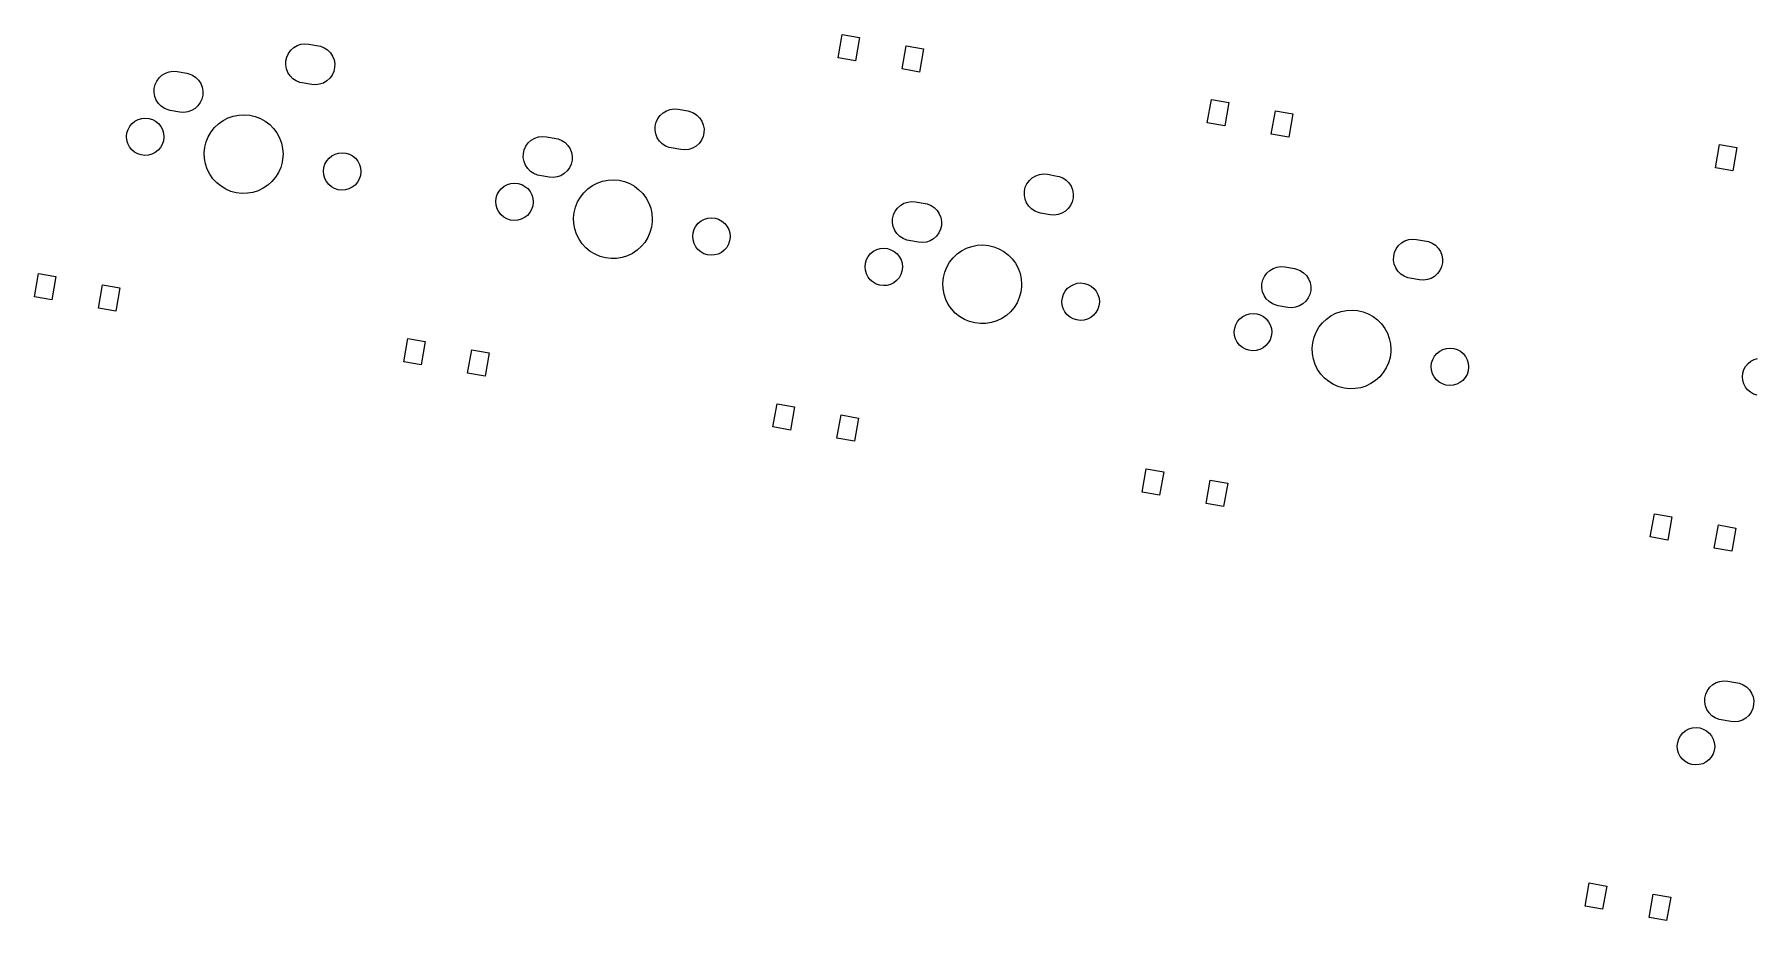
# Model space of a CAD drawing. Extents: x -73 to 324, y -180 to -25.
# Drawn here: x -73.1 to 14.3, y -145.1 to -100 of the extents above; entities that cross this region are included whole.
import ezdxf

# ---------------------------------------------------------------- set-up
doc = ezdxf.new("R2010")
doc.units = 0
doc.layers.add('BLACK', color=7, linetype='CONTINUOUS')

msp = doc.modelspace()

# ---------------------------------------------------------------- linework, layer by layer
at = {"layer": 'BLACK', "linetype": 'CONTINUOUS'}
for p, q in [((-32.2331, -101.224), (-32.0247, -100.042)), ((-32.0247, -100.042), (-31.1384, -100.198)), ((-31.1384, -100.198), (-31.3468, -101.38)), ((-60.2853, -101.392), (-60.2398, -101.195)), ((-60.2398, -101.195), (-60.1557, -101.011)), ((-60.1557, -101.011), (-60.0363, -100.848)), ((-60.0363, -100.848), (-59.8866, -100.713)), ((-59.8866, -100.713), (-59.7126, -100.61)), ((-59.7126, -100.61), (-59.5215, -100.544)), ((-59.5215, -100.544), (-59.3211, -100.518)), ((-59.3211, -100.518), (-59.1195, -100.533)), ((-59.1195, -100.533), (-58.6271, -100.62)), ((-58.6271, -100.62), (-58.5251, -100.643)), ((-58.5251, -100.643), (-58.3375, -100.718)), ((-58.3375, -100.718), (-58.1687, -100.829)), ((-58.1687, -100.829), (-58.0258, -100.972)), ((-58.0258, -100.972), (-57.9146, -101.141)), ((-57.9146, -101.141), (-57.8395, -101.329)), ((-57.8395, -101.329), (-57.8037, -101.528)), ((-31.3468, -101.38), (-32.2331, -101.224)), ((-28.9832, -101.797), (-28.7749, -100.615)), ((-28.7749, -100.615), (-27.8885, -100.772)), ((-27.8885, -100.772), (-28.0969, -101.953)), ((-66.8503, -102.41), (-66.7309, -102.247)), ((-66.7309, -102.247), (-66.5812, -102.111)), ((-66.5812, -102.111), (-66.4072, -102.008)), ((-66.4072, -102.008), (-66.2161, -101.943)), ((-66.2161, -101.943), (-66.0157, -101.917)), ((-66.0157, -101.917), (-65.8141, -101.931)), ((-65.8141, -101.931), (-65.3217, -102.018)), ((-65.3217, -102.018), (-65.2197, -102.042)), ((-65.2197, -102.042), (-65.0321, -102.117)), ((-65.0321, -102.117), (-64.8633, -102.228)), ((-64.8633, -102.228), (-64.7204, -102.371)), ((-60.2902, -101.594), (-60.2853, -101.392)), ((-60.2544, -101.793), (-60.2902, -101.594)), ((-60.1794, -101.981), (-60.2544, -101.793)), ((-60.0681, -102.15), (-60.1794, -101.981)), ((-59.9252, -102.292), (-60.0681, -102.15)), ((-57.9383, -102.11), (-58.0576, -102.273)), ((-57.8541, -101.927), (-57.9383, -102.11)), ((-57.8087, -101.73), (-57.8541, -101.927)), ((-57.8037, -101.528), (-57.8087, -101.73)), ((-28.0969, -101.953), (-28.9832, -101.797)), ((-66.9848, -102.993), (-66.9799, -102.791)), ((-66.949, -103.192), (-66.9848, -102.993)), ((-66.9799, -102.791), (-66.9344, -102.594)), ((-66.9344, -102.594), (-66.8503, -102.41)), ((-64.7204, -102.371), (-64.6092, -102.54)), ((-64.6092, -102.54), (-64.5341, -102.727)), ((-64.5341, -102.727), (-64.4983, -102.926)), ((-64.4983, -102.926), (-64.5033, -103.128)), ((-59.7565, -102.404), (-59.9252, -102.292)), ((-59.5688, -102.479), (-59.7565, -102.404)), ((-59.4668, -102.502), (-59.5688, -102.479)), ((-58.9744, -102.589), (-59.4668, -102.502)), ((-58.7729, -102.604), (-58.9744, -102.589)), ((-58.5724, -102.578), (-58.7729, -102.604)), ((-58.3813, -102.512), (-58.5724, -102.578)), ((-58.2074, -102.409), (-58.3813, -102.512)), ((-58.0576, -102.273), (-58.2074, -102.409)), ((-66.874, -103.38), (-66.949, -103.192)), ((-66.7627, -103.548), (-66.874, -103.38)), ((-66.6198, -103.691), (-66.7627, -103.548)), ((-66.4511, -103.802), (-66.6198, -103.691)), ((-66.2634, -103.878), (-66.4511, -103.802)), ((-66.1614, -103.901), (-66.2634, -103.878)), ((-65.669, -103.988), (-66.1614, -103.901)), ((-65.4674, -104.003), (-65.669, -103.988)), ((-65.267, -103.977), (-65.4674, -104.003)), ((-65.0759, -103.911), (-65.267, -103.977)), ((-64.9019, -103.808), (-65.0759, -103.911)), ((-64.7522, -103.672), (-64.9019, -103.808)), ((-64.6329, -103.509), (-64.7522, -103.672)), ((-64.5487, -103.325), (-64.6329, -103.509)), ((-64.5033, -103.128), (-64.5487, -103.325)), ((-41.126, -104.021), (-40.952, -103.918)), ((-40.952, -103.918), (-40.7609, -103.852)), ((-40.7609, -103.852), (-40.5605, -103.826)), ((-40.5605, -103.826), (-40.3589, -103.841)), ((-40.3589, -103.841), (-39.8665, -103.928)), ((-39.8665, -103.928), (-39.7645, -103.951)), ((-39.7645, -103.951), (-39.5769, -104.026)), ((-13.4725, -104.532), (-13.2641, -103.35)), ((-13.2641, -103.35), (-12.3778, -103.506)), ((-12.3778, -103.506), (-12.5862, -104.688)), ((-10.2226, -105.105), (-10.0143, -103.923)), ((-10.0143, -103.923), (-9.12795, -104.08)), ((-68.3626, -105.043), (-68.3065, -104.866)), ((-68.3065, -104.866), (-68.2172, -104.704)), ((-68.2172, -104.704), (-68.098, -104.562)), ((-68.098, -104.562), (-67.9535, -104.446)), ((-67.9535, -104.446), (-67.7892, -104.36)), ((-67.7892, -104.36), (-67.6114, -104.307)), ((-67.6114, -104.307), (-67.4267, -104.291)), ((-67.4267, -104.291), (-67.2423, -104.31)), ((-67.2423, -104.31), (-67.0652, -104.365)), ((-67.0652, -104.365), (-66.9021, -104.453)), ((-66.9021, -104.453), (-66.7592, -104.571)), ((-66.7592, -104.571), (-66.6421, -104.715)), ((-66.6421, -104.715), (-66.555, -104.879)), ((-64.0847, -104.999), (-63.9098, -104.777)), ((-63.9098, -104.777), (-63.7054, -104.582)), ((-63.7054, -104.582), (-63.4755, -104.417)), ((-63.4755, -104.417), (-63.2248, -104.287)), ((-63.2248, -104.287), (-62.9583, -104.194)), ((-62.9583, -104.194), (-62.6812, -104.138)), ((-62.6812, -104.138), (-62.3991, -104.123)), ((-62.3991, -104.123), (-62.1176, -104.147)), ((-62.1176, -104.147), (-61.8424, -104.211)), ((-61.8424, -104.211), (-61.579, -104.313)), ((-61.579, -104.313), (-61.3325, -104.451)), ((-61.3325, -104.451), (-61.1079, -104.622)), ((-61.1079, -104.622), (-60.9097, -104.824)), ((-60.9097, -104.824), (-60.7419, -105.051)), ((-41.5296, -104.902), (-41.5247, -104.7)), ((-41.5247, -104.7), (-41.4792, -104.503)), ((-41.4792, -104.503), (-41.3951, -104.319)), ((-41.3951, -104.319), (-41.2757, -104.156)), ((-41.2757, -104.156), (-41.126, -104.021)), ((-39.5769, -104.026), (-39.4082, -104.137)), ((-39.4082, -104.137), (-39.2652, -104.28)), ((-39.2652, -104.28), (-39.154, -104.449)), ((-39.154, -104.449), (-39.0789, -104.637)), ((-39.0789, -104.637), (-39.0431, -104.836)), ((-39.0431, -104.836), (-39.0481, -105.038)), ((-12.5862, -104.688), (-13.4725, -104.532)), ((-9.12795, -104.08), (-9.33632, -105.261)), ((-68.3832, -105.227), (-68.3626, -105.043)), ((-68.3677, -105.412), (-68.3832, -105.227)), ((-68.3166, -105.59), (-68.3677, -105.412)), ((-68.2319, -105.755), (-68.3166, -105.59)), ((-66.5655, -105.627), (-66.6571, -105.788)), ((-66.507, -105.451), (-66.5655, -105.627)), ((-66.555, -104.879), (-66.5014, -105.056)), ((-66.4837, -105.267), (-66.507, -105.451)), ((-66.5014, -105.056), (-66.4833, -105.241)), ((-66.4833, -105.241), (-66.4837, -105.267)), ((-64.4007, -105.779), (-64.3326, -105.505)), ((-64.3326, -105.505), (-64.2266, -105.243)), ((-64.2266, -105.243), (-64.0847, -104.999)), ((-60.7419, -105.051), (-60.6077, -105.3)), ((-60.6077, -105.3), (-60.5099, -105.565)), ((-60.5099, -105.565), (-60.4505, -105.841)), ((-48.1738, -105.902), (-48.0897, -105.718)), ((-48.0897, -105.718), (-47.9703, -105.555)), ((-47.9703, -105.555), (-47.8206, -105.419)), ((-47.8206, -105.419), (-47.6466, -105.316)), ((-47.6466, -105.316), (-47.4555, -105.251)), ((-47.4555, -105.251), (-47.2551, -105.225)), ((-47.2551, -105.225), (-47.0535, -105.239)), ((-47.0535, -105.239), (-46.5611, -105.326)), ((-46.5611, -105.326), (-46.4591, -105.35)), ((-46.4591, -105.35), (-46.2715, -105.425)), ((-46.2715, -105.425), (-46.1028, -105.536)), ((-46.1028, -105.536), (-45.9598, -105.679)), ((-45.9598, -105.679), (-45.8486, -105.848)), ((-41.4939, -105.101), (-41.5296, -104.902)), ((-41.4188, -105.289), (-41.4939, -105.101)), ((-41.3075, -105.458), (-41.4188, -105.289)), ((-41.1646, -105.6), (-41.3075, -105.458)), ((-40.9959, -105.712), (-41.1646, -105.6)), ((-40.8082, -105.787), (-40.9959, -105.712)), ((-39.4468, -105.717), (-39.6207, -105.82)), ((-39.297, -105.581), (-39.4468, -105.717)), ((-39.1777, -105.418), (-39.297, -105.581)), ((-39.0935, -105.235), (-39.1777, -105.418)), ((-39.0481, -105.038), (-39.0935, -105.235)), ((-9.33632, -105.261), (-10.2226, -105.105)), ((12.3405, -106.813), (12.5489, -105.632)), ((12.5489, -105.632), (13.4352, -105.788)), ((-68.1167, -105.9), (-68.2319, -105.755)), ((-67.9755, -106.021), (-68.1167, -105.9)), ((-67.8137, -106.111), (-67.9755, -106.021)), ((-67.6373, -106.168), (-67.8137, -106.111)), ((-67.4532, -106.19), (-67.6373, -106.168)), ((-67.2684, -106.176), (-67.4532, -106.19)), ((-67.0898, -106.126), (-67.2684, -106.176)), ((-66.9243, -106.043), (-67.0898, -106.126)), ((-66.7782, -105.929), (-66.9243, -106.043)), ((-66.6571, -105.788), (-66.7782, -105.929)), ((-64.4295, -106.06), (-64.4007, -105.779)), ((-64.4184, -106.342), (-64.4295, -106.06)), ((-64.3677, -106.62), (-64.4184, -106.342)), ((-64.2783, -106.888), (-64.3677, -106.62)), ((-60.4721, -106.528), (-60.5488, -106.8)), ((-60.4345, -106.248), (-60.4721, -106.528)), ((-60.4505, -105.841), (-60.4305, -106.123)), ((-60.4305, -106.123), (-60.4345, -106.248)), ((-58.3009, -106.631), (-58.2116, -106.468)), ((-58.2116, -106.468), (-58.0924, -106.326)), ((-58.0924, -106.326), (-57.9479, -106.21)), ((-57.9479, -106.21), (-57.7836, -106.124)), ((-57.7836, -106.124), (-57.6057, -106.072)), ((-57.6057, -106.072), (-57.4211, -106.055)), ((-57.4211, -106.055), (-57.2367, -106.074)), ((-57.2367, -106.074), (-57.0596, -106.129)), ((-57.0596, -106.129), (-56.8965, -106.217)), ((-56.8965, -106.217), (-56.7536, -106.335)), ((-56.7536, -106.335), (-56.6364, -106.479)), ((-56.6364, -106.479), (-56.5494, -106.643)), ((-48.2242, -106.301), (-48.2193, -106.099)), ((-48.1884, -106.5), (-48.2242, -106.301)), ((-48.2193, -106.099), (-48.1738, -105.902)), ((-48.1134, -106.688), (-48.1884, -106.5)), ((-45.8486, -105.848), (-45.7735, -106.035)), ((-45.7427, -106.436), (-45.7881, -106.633)), ((-45.7735, -106.035), (-45.7377, -106.234)), ((-45.7377, -106.234), (-45.7427, -106.436)), ((-40.7062, -105.81), (-40.8082, -105.787)), ((-40.2138, -105.897), (-40.7062, -105.81)), ((-40.0123, -105.912), (-40.2138, -105.897)), ((-39.8118, -105.886), (-40.0123, -105.912)), ((-39.6207, -105.82), (-39.8118, -105.886)), ((13.4352, -105.788), (13.2268, -106.97)), ((-64.152, -107.141), (-64.2783, -106.888)), ((-63.9914, -107.373), (-64.152, -107.141)), ((-63.7996, -107.581), (-63.9914, -107.373)), ((-60.8125, -107.298), (-60.9943, -107.515)), ((-60.663, -107.059), (-60.8125, -107.298)), ((-60.5488, -106.8), (-60.663, -107.059)), ((-58.3776, -106.992), (-58.3569, -106.807)), ((-58.3621, -107.176), (-58.3776, -106.992)), ((-58.311, -107.355), (-58.3621, -107.176)), ((-58.3569, -106.807), (-58.3009, -106.631)), ((-58.2262, -107.519), (-58.311, -107.355)), ((-56.5598, -107.391), (-56.6514, -107.552)), ((-56.5013, -107.215), (-56.5598, -107.391)), ((-56.5494, -106.643), (-56.4958, -106.82)), ((-56.4781, -107.031), (-56.5013, -107.215)), ((-56.4958, -106.82), (-56.4777, -107.005)), ((-56.4777, -107.005), (-56.4781, -107.031)), ((-48.0021, -106.856), (-48.1134, -106.688)), ((-47.8592, -106.999), (-48.0021, -106.856)), ((-47.6905, -107.11), (-47.8592, -106.999)), ((-47.5028, -107.186), (-47.6905, -107.11)), ((-47.4008, -107.209), (-47.5028, -107.186)), ((-46.9084, -107.296), (-47.4008, -107.209)), ((-46.7069, -107.311), (-46.9084, -107.296)), ((-46.5064, -107.285), (-46.7069, -107.311)), ((-46.3153, -107.219), (-46.5064, -107.285)), ((-46.1414, -107.116), (-46.3153, -107.219)), ((-45.9916, -106.98), (-46.1414, -107.116)), ((-45.8723, -106.817), (-45.9916, -106.98)), ((-45.7881, -106.633), (-45.8723, -106.817)), ((-44.1977, -107.502), (-43.9206, -107.446)), ((-43.9206, -107.446), (-43.6385, -107.431)), ((-43.6385, -107.431), (-43.3571, -107.455)), ((-43.3571, -107.455), (-43.0818, -107.519)), ((-22.6345, -107.627), (-22.5151, -107.464)), ((-22.5151, -107.464), (-22.3654, -107.329)), ((-22.3654, -107.329), (-22.1915, -107.226)), ((-22.1915, -107.226), (-22.0004, -107.16)), ((-22.0004, -107.16), (-21.7999, -107.134)), ((-21.7999, -107.134), (-21.5984, -107.149)), ((-21.5984, -107.149), (-21.1059, -107.236)), ((-21.1059, -107.236), (-21.004, -107.259)), ((-21.004, -107.259), (-20.8163, -107.334)), ((-20.8163, -107.334), (-20.6476, -107.445)), ((-20.6476, -107.445), (-20.5047, -107.588)), ((13.2268, -106.97), (12.3405, -106.813)), ((-63.5805, -107.759), (-63.7996, -107.581)), ((-63.3385, -107.905), (-63.5805, -107.759)), ((-63.0784, -108.015), (-63.3385, -107.905)), ((-62.8053, -108.087), (-63.0784, -108.015)), ((-62.5247, -108.12), (-62.8053, -108.087)), ((-62.2423, -108.114), (-62.5247, -108.12)), ((-61.9636, -108.067), (-62.2423, -108.114)), ((-61.6943, -107.982), (-61.9636, -108.067)), ((-61.4396, -107.86), (-61.6943, -107.982)), ((-61.2047, -107.703), (-61.4396, -107.86)), ((-60.9943, -107.515), (-61.2047, -107.703)), ((-58.1111, -107.665), (-58.2262, -107.519)), ((-57.9699, -107.785), (-58.1111, -107.665)), ((-57.808, -107.875), (-57.9699, -107.785)), ((-57.6317, -107.933), (-57.808, -107.875)), ((-57.4476, -107.955), (-57.6317, -107.933)), ((-57.2627, -107.94), (-57.4476, -107.955)), ((-57.0842, -107.891), (-57.2627, -107.94)), ((-56.9187, -107.807), (-57.0842, -107.891)), ((-56.7726, -107.693), (-56.9187, -107.807)), ((-56.6514, -107.552), (-56.7726, -107.693)), ((-49.6227, -108.535), (-49.602, -108.351)), ((-49.602, -108.351), (-49.5459, -108.174)), ((-49.5459, -108.174), (-49.4566, -108.012)), ((-49.4566, -108.012), (-49.3374, -107.87)), ((-49.3374, -107.87), (-49.1929, -107.754)), ((-49.1929, -107.754), (-49.0286, -107.668)), ((-49.0286, -107.668), (-48.8508, -107.615)), ((-48.8508, -107.615), (-48.6661, -107.599)), ((-48.6661, -107.599), (-48.4817, -107.618)), ((-48.4817, -107.618), (-48.3046, -107.673)), ((-48.3046, -107.673), (-48.1415, -107.761)), ((-48.1415, -107.761), (-47.9987, -107.879)), ((-47.9987, -107.879), (-47.8815, -108.023)), ((-47.8815, -108.023), (-47.7944, -108.187)), ((-47.7944, -108.187), (-47.7408, -108.364)), ((-47.7408, -108.364), (-47.7228, -108.549)), ((-45.466, -108.551), (-45.3241, -108.307)), ((-45.3241, -108.307), (-45.1492, -108.085)), ((-45.1492, -108.085), (-44.9448, -107.89)), ((-44.9448, -107.89), (-44.7149, -107.725)), ((-44.7149, -107.725), (-44.4642, -107.595)), ((-44.4642, -107.595), (-44.1977, -107.502)), ((-43.0818, -107.519), (-42.8184, -107.621)), ((-42.8184, -107.621), (-42.5719, -107.759)), ((-42.5719, -107.759), (-42.3473, -107.93)), ((-42.3473, -107.93), (-42.1491, -108.132)), ((-42.1491, -108.132), (-41.9813, -108.359)), ((-41.9813, -108.359), (-41.8471, -108.608)), ((-22.7691, -108.21), (-22.7641, -108.008)), ((-22.7333, -108.409), (-22.7691, -108.21)), ((-22.7641, -108.008), (-22.7187, -107.811)), ((-22.7187, -107.811), (-22.6345, -107.627)), ((-20.5047, -107.588), (-20.3934, -107.757)), ((-20.3934, -107.757), (-20.3183, -107.945)), ((-20.2875, -108.346), (-20.3329, -108.543)), ((-20.3183, -107.945), (-20.2825, -108.144)), ((-20.2825, -108.144), (-20.2875, -108.346)), ((-49.6071, -108.72), (-49.6227, -108.535)), ((-49.556, -108.898), (-49.6071, -108.72)), ((-49.4713, -109.063), (-49.556, -108.898)), ((-49.3561, -109.208), (-49.4713, -109.063)), ((-49.2149, -109.329), (-49.3561, -109.208)), ((-48.0176, -109.237), (-48.1637, -109.351)), ((-47.8965, -109.096), (-48.0176, -109.237)), ((-47.8049, -108.935), (-47.8965, -109.096)), ((-47.7464, -108.759), (-47.8049, -108.935)), ((-47.7231, -108.575), (-47.7464, -108.759)), ((-47.7228, -108.549), (-47.7231, -108.575)), ((-45.6689, -109.368), (-45.6401, -109.087)), ((-45.6401, -109.087), (-45.572, -108.813)), ((-45.572, -108.813), (-45.466, -108.551)), ((-41.8471, -108.608), (-41.7493, -108.873)), ((-41.7493, -108.873), (-41.6899, -109.149)), ((-41.6899, -109.149), (-41.6699, -109.431)), ((-29.4587, -109.407), (-29.4132, -109.21)), ((-29.4132, -109.21), (-29.3291, -109.026)), ((-29.3291, -109.026), (-29.2097, -108.863)), ((-29.2097, -108.863), (-29.06, -108.727)), ((-29.06, -108.727), (-28.886, -108.624)), ((-28.886, -108.624), (-28.6949, -108.559)), ((-28.6949, -108.559), (-28.4945, -108.533)), ((-28.4945, -108.533), (-28.2929, -108.547)), ((-28.2929, -108.547), (-27.8005, -108.634)), ((-27.8005, -108.634), (-27.6986, -108.658)), ((-27.6986, -108.658), (-27.5109, -108.733)), ((-27.5109, -108.733), (-27.3422, -108.844)), ((-27.3422, -108.844), (-27.1992, -108.987)), ((-27.1992, -108.987), (-27.088, -109.156)), ((-27.088, -109.156), (-27.0129, -109.343)), ((-22.6582, -108.597), (-22.7333, -108.409)), ((-22.5469, -108.766), (-22.6582, -108.597)), ((-22.404, -108.908), (-22.5469, -108.766)), ((-22.2353, -109.02), (-22.404, -108.908)), ((-22.0476, -109.095), (-22.2353, -109.02)), ((-21.9457, -109.118), (-22.0476, -109.095)), ((-21.4532, -109.205), (-21.9457, -109.118)), ((-21.2517, -109.22), (-21.4532, -109.205)), ((-21.0512, -109.194), (-21.2517, -109.22)), ((-20.8601, -109.128), (-21.0512, -109.194)), ((-20.6862, -109.025), (-20.8601, -109.128)), ((-20.5365, -108.889), (-20.6862, -109.025)), ((-20.4171, -108.726), (-20.5365, -108.889)), ((-20.3329, -108.543), (-20.4171, -108.726)), ((-49.0531, -109.419), (-49.2149, -109.329)), ((-48.8768, -109.476), (-49.0531, -109.419)), ((-48.6926, -109.498), (-48.8768, -109.476)), ((-48.5078, -109.484), (-48.6926, -109.498)), ((-48.3292, -109.434), (-48.5078, -109.484)), ((-48.1637, -109.351), (-48.3292, -109.434)), ((-45.6579, -109.65), (-45.6689, -109.368)), ((-45.6071, -109.928), (-45.6579, -109.65)), ((-45.5177, -110.196), (-45.6071, -109.928)), ((-41.7882, -110.108), (-41.9024, -110.367)), ((-41.7115, -109.836), (-41.7882, -110.108)), ((-41.6739, -109.556), (-41.7115, -109.836)), ((-41.6699, -109.431), (-41.6739, -109.556)), ((-39.617, -110.3), (-39.5963, -110.115)), ((-39.5963, -110.115), (-39.5403, -109.939)), ((-39.5403, -109.939), (-39.451, -109.776)), ((-39.451, -109.776), (-39.3318, -109.634)), ((-39.3318, -109.634), (-39.1873, -109.518)), ((-39.1873, -109.518), (-39.023, -109.432)), ((-39.023, -109.432), (-38.8451, -109.38)), ((-38.8451, -109.38), (-38.6605, -109.363)), ((-38.6605, -109.363), (-38.4761, -109.382)), ((-38.4761, -109.382), (-38.299, -109.437)), ((-38.299, -109.437), (-38.1359, -109.525)), ((-38.1359, -109.525), (-37.993, -109.643)), ((-37.993, -109.643), (-37.8758, -109.787)), ((-37.8758, -109.787), (-37.7888, -109.951)), ((-37.7888, -109.951), (-37.7352, -110.128)), ((-29.4636, -109.609), (-29.4587, -109.407)), ((-29.4279, -109.808), (-29.4636, -109.609)), ((-29.3528, -109.996), (-29.4279, -109.808)), ((-29.2415, -110.164), (-29.3528, -109.996)), ((-27.0275, -109.941), (-27.1117, -110.125)), ((-26.9821, -109.744), (-27.0275, -109.941)), ((-27.0129, -109.343), (-26.9771, -109.542)), ((-26.9771, -109.542), (-26.9821, -109.744)), ((-45.3914, -110.449), (-45.5177, -110.196)), ((-45.2308, -110.681), (-45.3914, -110.449)), ((-45.039, -110.889), (-45.2308, -110.681)), ((-44.8199, -111.067), (-45.039, -110.889)), ((-42.2337, -110.823), (-42.4441, -111.011)), ((-42.0519, -110.606), (-42.2337, -110.823)), ((-41.9024, -110.367), (-42.0519, -110.606)), ((-39.6015, -110.484), (-39.617, -110.3)), ((-39.5504, -110.663), (-39.6015, -110.484)), ((-39.4656, -110.827), (-39.5504, -110.663)), ((-39.3505, -110.973), (-39.4656, -110.827)), ((-39.2093, -111.093), (-39.3505, -110.973)), ((-37.8908, -110.86), (-38.012, -111.001)), ((-37.7992, -110.699), (-37.8908, -110.86)), ((-37.7407, -110.523), (-37.7992, -110.699)), ((-37.7175, -110.339), (-37.7407, -110.523)), ((-37.7352, -110.128), (-37.7171, -110.313)), ((-37.7171, -110.313), (-37.7175, -110.339)), ((-30.4324, -111.062), (-30.268, -110.976)), ((-30.268, -110.976), (-30.0902, -110.923)), ((-30.0902, -110.923), (-29.9055, -110.907)), ((-29.9055, -110.907), (-29.7211, -110.926)), ((-29.7211, -110.926), (-29.544, -110.981)), ((-29.544, -110.981), (-29.3809, -111.069)), ((-29.0986, -110.307), (-29.2415, -110.164)), ((-28.9299, -110.418), (-29.0986, -110.307)), ((-28.7422, -110.494), (-28.9299, -110.418)), ((-28.6402, -110.517), (-28.7422, -110.494)), ((-28.1478, -110.604), (-28.6402, -110.517)), ((-27.9463, -110.619), (-28.1478, -110.604)), ((-27.7458, -110.593), (-27.9463, -110.619)), ((-27.5547, -110.527), (-27.7458, -110.593)), ((-27.3808, -110.424), (-27.5547, -110.527)), ((-27.231, -110.288), (-27.3808, -110.424)), ((-27.1117, -110.125), (-27.231, -110.288)), ((-25.9543, -111.033), (-25.7036, -110.903)), ((-25.7036, -110.903), (-25.4371, -110.81)), ((-25.4371, -110.81), (-25.16, -110.754)), ((-25.16, -110.754), (-24.8779, -110.739)), ((-24.8779, -110.739), (-24.5965, -110.763)), ((-24.5965, -110.763), (-24.3213, -110.827)), ((-24.3213, -110.827), (-24.0578, -110.929)), ((-24.0578, -110.929), (-23.8113, -111.067)), ((-3.95806, -111.119), (-3.87393, -110.935)), ((-3.87393, -110.935), (-3.75456, -110.772)), ((-3.75456, -110.772), (-3.60483, -110.637)), ((-3.60483, -110.637), (-3.43087, -110.534)), ((-3.43087, -110.534), (-3.23976, -110.468)), ((-3.23976, -110.468), (-3.03934, -110.442)), ((-3.03934, -110.442), (-2.83777, -110.457)), ((-2.83777, -110.457), (-2.34536, -110.544)), ((-2.34536, -110.544), (-2.24337, -110.567)), ((-2.24337, -110.567), (-2.05571, -110.642)), ((-2.05571, -110.642), (-1.88698, -110.753)), ((-1.88698, -110.753), (-1.74406, -110.896)), ((-1.74406, -110.896), (-1.63281, -111.065)), ((-44.5779, -111.213), (-44.8199, -111.067)), ((-44.3178, -111.323), (-44.5779, -111.213)), ((-44.0447, -111.395), (-44.3178, -111.323)), ((-43.7641, -111.428), (-44.0447, -111.395)), ((-43.4817, -111.422), (-43.7641, -111.428)), ((-43.203, -111.375), (-43.4817, -111.422)), ((-42.9337, -111.29), (-43.203, -111.375)), ((-42.679, -111.168), (-42.9337, -111.29)), ((-42.4441, -111.011), (-42.679, -111.168)), ((-39.0474, -111.183), (-39.2093, -111.093)), ((-38.8711, -111.241), (-39.0474, -111.183)), ((-38.687, -111.263), (-38.8711, -111.241)), ((-38.5021, -111.248), (-38.687, -111.263)), ((-38.3236, -111.199), (-38.5021, -111.248)), ((-38.1581, -111.115), (-38.3236, -111.199)), ((-38.012, -111.001), (-38.1581, -111.115)), ((-30.8621, -111.843), (-30.8414, -111.659)), ((-30.8466, -112.028), (-30.8621, -111.843)), ((-30.8414, -111.659), (-30.7853, -111.482)), ((-30.7853, -111.482), (-30.696, -111.32)), ((-30.696, -111.32), (-30.5768, -111.178)), ((-30.5768, -111.178), (-30.4324, -111.062)), ((-29.3809, -111.069), (-29.2381, -111.187)), ((-29.2381, -111.187), (-29.1209, -111.331)), ((-29.1209, -111.331), (-29.0338, -111.495)), ((-29.0338, -111.495), (-28.9803, -111.672)), ((-28.9803, -111.672), (-28.9622, -111.857)), ((-28.9622, -111.857), (-28.9625, -111.883)), ((-26.8115, -112.121), (-26.7054, -111.859)), ((-26.7054, -111.859), (-26.5635, -111.615)), ((-26.5635, -111.615), (-26.3886, -111.393)), ((-26.3886, -111.393), (-26.1842, -111.198)), ((-26.1842, -111.198), (-25.9543, -111.033)), ((-23.8113, -111.067), (-23.5867, -111.238)), ((-23.5867, -111.238), (-23.3885, -111.44)), ((-23.3885, -111.44), (-23.2207, -111.667)), ((-23.2207, -111.667), (-23.0865, -111.916)), ((-9.93436, -111.867), (-9.73393, -111.841)), ((-9.73393, -111.841), (-9.53236, -111.855)), ((-9.53236, -111.855), (-9.03996, -111.942)), ((-4.00847, -111.518), (-4.00353, -111.316)), ((-3.97268, -111.717), (-4.00847, -111.518)), ((-4.00353, -111.316), (-3.95806, -111.119)), ((-3.89762, -111.905), (-3.97268, -111.717)), ((-1.57236, -111.851), (-1.6565, -112.034)), ((-1.63281, -111.065), (-1.55775, -111.253)), ((-1.52689, -111.654), (-1.57236, -111.851)), ((-1.55775, -111.253), (-1.52196, -111.452)), ((-1.52196, -111.452), (-1.52689, -111.654)), ((-73.0623, -113.369), (-72.8539, -112.187)), ((-72.8539, -112.187), (-71.9676, -112.343)), ((-71.9676, -112.343), (-72.1759, -113.525)), ((-30.7955, -112.206), (-30.8466, -112.028)), ((-30.7107, -112.371), (-30.7955, -112.206)), ((-30.5955, -112.516), (-30.7107, -112.371)), ((-30.4543, -112.637), (-30.5955, -112.516)), ((-30.2925, -112.727), (-30.4543, -112.637)), ((-30.1162, -112.784), (-30.2925, -112.727)), ((-29.4031, -112.659), (-29.5686, -112.742)), ((-29.257, -112.545), (-29.4031, -112.659)), ((-29.1359, -112.404), (-29.257, -112.545)), ((-29.0443, -112.243), (-29.1359, -112.404)), ((-28.9858, -112.067), (-29.0443, -112.243)), ((-28.9625, -111.883), (-28.9858, -112.067)), ((-26.9084, -112.676), (-26.8796, -112.395)), ((-26.8973, -112.958), (-26.9084, -112.676)), ((-26.8796, -112.395), (-26.8115, -112.121)), ((-23.0865, -111.916), (-22.9888, -112.181)), ((-22.9888, -112.181), (-22.9293, -112.457)), ((-22.9293, -112.457), (-22.9093, -112.739)), ((-20.2624, -112.74), (-20.0845, -112.688)), ((-20.0845, -112.688), (-19.8999, -112.671)), ((-19.8999, -112.671), (-19.7155, -112.69)), ((-19.7155, -112.69), (-19.5384, -112.745)), ((-10.7031, -112.917), (-10.6981, -112.715)), ((-10.6981, -112.715), (-10.6527, -112.518)), ((-10.6527, -112.518), (-10.5685, -112.334)), ((-10.5685, -112.334), (-10.4492, -112.171)), ((-10.4492, -112.171), (-10.2994, -112.035)), ((-10.2994, -112.035), (-10.1255, -111.932)), ((-10.1255, -111.932), (-9.93436, -111.867)), ((-9.03996, -111.942), (-8.93797, -111.966)), ((-8.93797, -111.966), (-8.75031, -112.041)), ((-8.75031, -112.041), (-8.58158, -112.152)), ((-8.58158, -112.152), (-8.43866, -112.295)), ((-8.43866, -112.295), (-8.3274, -112.464)), ((-8.3274, -112.464), (-8.25234, -112.651)), ((-8.25234, -112.651), (-8.21655, -112.85)), ((-3.78636, -112.074), (-3.89762, -111.905)), ((-3.64344, -112.216), (-3.78636, -112.074)), ((-3.47471, -112.328), (-3.64344, -112.216)), ((-3.28705, -112.403), (-3.47471, -112.328)), ((-3.18506, -112.426), (-3.28705, -112.403)), ((-2.69266, -112.513), (-3.18506, -112.426)), ((-2.49109, -112.528), (-2.69266, -112.513)), ((-2.29066, -112.502), (-2.49109, -112.528)), ((-2.09956, -112.436), (-2.29066, -112.502)), ((-1.92559, -112.333), (-2.09956, -112.436)), ((-1.77587, -112.197), (-1.92559, -112.333)), ((-1.6565, -112.034), (-1.77587, -112.197)), ((-72.1759, -113.525), (-73.0623, -113.369)), ((-69.8124, -113.942), (-69.604, -112.76)), ((-69.604, -112.76), (-68.7177, -112.916)), ((-68.7177, -112.916), (-68.9261, -114.098)), ((-29.9321, -112.806), (-30.1162, -112.784)), ((-29.7472, -112.792), (-29.9321, -112.806)), ((-29.5686, -112.742), (-29.7472, -112.792)), ((-26.8465, -113.236), (-26.8973, -112.958)), ((-26.7571, -113.504), (-26.8465, -113.236)), ((-26.6308, -113.757), (-26.7571, -113.504)), ((-23.0276, -113.416), (-23.1418, -113.675)), ((-22.9509, -113.144), (-23.0276, -113.416)), ((-22.9133, -112.864), (-22.9509, -113.144)), ((-22.9093, -112.739), (-22.9133, -112.864)), ((-20.8564, -113.608), (-20.8358, -113.423)), ((-20.8409, -113.792), (-20.8564, -113.608)), ((-20.8358, -113.423), (-20.7797, -113.247)), ((-20.7797, -113.247), (-20.6904, -113.084)), ((-20.6904, -113.084), (-20.5712, -112.942)), ((-20.5712, -112.942), (-20.4267, -112.826)), ((-20.4267, -112.826), (-20.2624, -112.74)), ((-19.5384, -112.745), (-19.3753, -112.833)), ((-19.3753, -112.833), (-19.2324, -112.951)), ((-19.2324, -112.951), (-19.1152, -113.095)), ((-19.1152, -113.095), (-19.0282, -113.259)), ((-19.0282, -113.259), (-18.9746, -113.436)), ((-18.9746, -113.436), (-18.9565, -113.621)), ((-10.6673, -113.116), (-10.7031, -112.917)), ((-10.5922, -113.304), (-10.6673, -113.116)), ((-10.481, -113.472), (-10.5922, -113.304)), ((-10.338, -113.615), (-10.481, -113.472)), ((-8.47046, -113.596), (-8.62019, -113.732)), ((-8.35109, -113.433), (-8.47046, -113.596)), ((-8.26696, -113.249), (-8.35109, -113.433)), ((-8.22149, -113.052), (-8.26696, -113.249)), ((-8.21655, -112.85), (-8.22149, -113.052)), ((-68.9261, -114.098), (-69.8124, -113.942)), ((-26.4702, -113.989), (-26.6308, -113.757)), ((-26.2784, -114.197), (-26.4702, -113.989)), ((-26.0594, -114.375), (-26.2784, -114.197)), ((-25.8173, -114.521), (-26.0594, -114.375)), ((-23.9184, -114.476), (-24.1731, -114.598)), ((-23.6835, -114.319), (-23.9184, -114.476)), ((-23.4731, -114.13), (-23.6835, -114.319)), ((-23.2913, -113.914), (-23.4731, -114.13)), ((-23.1418, -113.675), (-23.2913, -113.914)), ((-20.7898, -113.971), (-20.8409, -113.792)), ((-20.7051, -114.135), (-20.7898, -113.971)), ((-20.5899, -114.281), (-20.7051, -114.135)), ((-20.4487, -114.401), (-20.5899, -114.281)), ((-20.2869, -114.491), (-20.4487, -114.401)), ((-19.3975, -114.423), (-19.563, -114.507)), ((-19.2514, -114.309), (-19.3975, -114.423)), ((-19.1302, -114.168), (-19.2514, -114.309)), ((-19.0387, -114.007), (-19.1302, -114.168)), ((-18.9801, -113.831), (-19.0387, -114.007)), ((-18.9569, -113.647), (-18.9801, -113.831)), ((-18.9565, -113.621), (-18.9569, -113.647)), ((-11.8163, -114.486), (-11.6718, -114.37)), ((-11.6718, -114.37), (-11.5075, -114.284)), ((-11.5075, -114.284), (-11.3296, -114.231)), ((-11.3296, -114.231), (-11.1449, -114.215)), ((-11.1449, -114.215), (-10.9606, -114.234)), ((-10.9606, -114.234), (-10.7834, -114.289)), ((-10.7834, -114.289), (-10.6203, -114.377)), ((-10.6203, -114.377), (-10.4775, -114.495)), ((-10.1693, -113.726), (-10.338, -113.615)), ((-9.98165, -113.802), (-10.1693, -113.726)), ((-9.87966, -113.825), (-9.98165, -113.802)), ((-9.38725, -113.912), (-9.87966, -113.825)), ((-9.18568, -113.927), (-9.38725, -113.912)), ((-8.98525, -113.901), (-9.18568, -113.927)), ((-8.79415, -113.835), (-8.98525, -113.901)), ((-8.62019, -113.732), (-8.79415, -113.835)), ((-7.4236, -114.506), (-7.19375, -114.341)), ((-7.19375, -114.341), (-6.94305, -114.211)), ((-6.94305, -114.211), (-6.6765, -114.118)), ((-6.6765, -114.118), (-6.39942, -114.062)), ((-6.39942, -114.062), (-6.11734, -114.047)), ((-6.11734, -114.047), (-5.83589, -114.071)), ((-5.83589, -114.071), (-5.56067, -114.135)), ((-5.56067, -114.135), (-5.2972, -114.237)), ((-5.2972, -114.237), (-5.05071, -114.375)), ((-5.05071, -114.375), (-4.82613, -114.546)), ((-25.5572, -114.631), (-25.8173, -114.521)), ((-25.2841, -114.703), (-25.5572, -114.631)), ((-25.0036, -114.736), (-25.2841, -114.703)), ((-24.7211, -114.73), (-25.0036, -114.736)), ((-24.4425, -114.683), (-24.7211, -114.73)), ((-24.1731, -114.598), (-24.4425, -114.683)), ((-20.1105, -114.549), (-20.2869, -114.491)), ((-19.9264, -114.571), (-20.1105, -114.549)), ((-19.7416, -114.556), (-19.9264, -114.571)), ((-19.563, -114.507), (-19.7416, -114.556)), ((-12.1015, -115.151), (-12.0808, -114.967)), ((-12.086, -115.336), (-12.1015, -115.151)), ((-12.0349, -115.514), (-12.086, -115.336)), ((-12.0808, -114.967), (-12.0248, -114.79)), ((-12.0248, -114.79), (-11.9354, -114.628)), ((-11.9354, -114.628), (-11.8163, -114.486)), ((-10.4775, -114.495), (-10.3603, -114.639)), ((-10.3603, -114.639), (-10.2733, -114.803)), ((-10.2733, -114.803), (-10.2197, -114.98)), ((-10.2019, -115.191), (-10.2252, -115.375)), ((-10.2197, -114.98), (-10.2016, -115.165)), ((-10.2016, -115.165), (-10.2019, -115.191)), ((-8.05087, -115.429), (-7.94481, -115.167)), ((-7.94481, -115.167), (-7.80292, -114.923)), ((-7.80292, -114.923), (-7.62802, -114.701)), ((-7.62802, -114.701), (-7.4236, -114.506)), ((-4.82613, -114.546), (-4.62794, -114.748)), ((-4.62794, -114.748), (-4.4601, -114.975)), ((-4.4601, -114.975), (-4.32595, -115.224)), ((-4.32595, -115.224), (-4.22817, -115.489)), ((-54.3017, -116.677), (-54.0933, -115.495)), ((-54.0933, -115.495), (-53.207, -115.651)), ((-53.207, -115.651), (-53.4154, -116.833)), ((-51.0518, -117.25), (-50.8434, -116.068)), ((-50.8434, -116.068), (-49.9571, -116.224)), ((-49.9571, -116.224), (-50.1655, -117.406)), ((-11.9501, -115.679), (-12.0349, -115.514)), ((-11.835, -115.824), (-11.9501, -115.679)), ((-11.6938, -115.945), (-11.835, -115.824)), ((-11.5319, -116.035), (-11.6938, -115.945)), ((-11.3556, -116.092), (-11.5319, -116.035)), ((-11.1715, -116.114), (-11.3556, -116.092)), ((-10.9866, -116.1), (-11.1715, -116.114)), ((-10.808, -116.05), (-10.9866, -116.1)), ((-10.6425, -115.967), (-10.808, -116.05)), ((-10.4964, -115.853), (-10.6425, -115.967)), ((-10.3753, -115.712), (-10.4964, -115.853)), ((-10.2837, -115.551), (-10.3753, -115.712)), ((-10.2252, -115.375), (-10.2837, -115.551)), ((-8.14777, -115.984), (-8.11897, -115.703)), ((-8.13668, -116.266), (-8.14777, -115.984)), ((-8.11897, -115.703), (-8.05087, -115.429)), ((-4.22817, -115.489), (-4.16871, -115.765)), ((-4.1527, -116.172), (-4.19031, -116.452)), ((-4.16871, -115.765), (-4.14876, -116.047)), ((-4.14876, -116.047), (-4.1527, -116.172)), ((-1.81061, -116.25), (-1.66612, -116.134)), ((-1.66612, -116.134), (-1.50181, -116.048)), ((-1.50181, -116.048), (-1.32394, -115.996)), ((-1.32394, -115.996), (-1.1393, -115.979)), ((-1.1393, -115.979), (-0.95491, -115.998)), ((-0.95491, -115.998), (-0.77779, -116.053)), ((-0.77779, -116.053), (-0.6147, -116.141)), ((-0.6147, -116.141), (-0.47184, -116.259)), ((-53.4154, -116.833), (-54.3017, -116.677)), ((-8.08592, -116.544), (-8.13668, -116.266)), ((-7.99651, -116.812), (-8.08592, -116.544)), ((-7.87024, -117.065), (-7.99651, -116.812)), ((-7.70962, -117.297), (-7.87024, -117.065)), ((-4.38122, -116.983), (-4.53072, -117.222)), ((-4.26699, -116.724), (-4.38122, -116.983)), ((-4.19031, -116.452), (-4.26699, -116.724)), ((-2.09584, -116.916), (-2.07517, -116.731)), ((-2.08033, -117.1), (-2.09584, -116.916)), ((-2.02922, -117.279), (-2.08033, -117.1)), ((-2.07517, -116.731), (-2.01911, -116.555)), ((-2.01911, -116.555), (-1.92979, -116.392)), ((-1.92979, -116.392), (-1.81061, -116.25)), ((-0.47184, -116.259), (-0.35466, -116.403)), ((-0.35466, -116.403), (-0.26761, -116.567)), ((-0.26761, -116.567), (-0.21403, -116.744)), ((-0.1963, -116.955), (-0.21954, -117.139)), ((-0.21403, -116.744), (-0.19593, -116.929)), ((-0.19593, -116.929), (-0.1963, -116.955)), ((13.7322, -117.248), (13.7883, -117.072)), ((13.7883, -117.072), (13.8776, -116.909)), ((13.8776, -116.909), (13.9968, -116.767)), ((13.9968, -116.767), (14.1413, -116.651)), ((14.1413, -116.651), (14.3056, -116.565)), ((14.3056, -116.565), (14.4834, -116.513)), ((-50.1655, -117.406), (-51.0518, -117.25)), ((-7.51785, -117.505), (-7.70962, -117.297)), ((-7.29877, -117.683), (-7.51785, -117.505)), ((-7.05674, -117.829), (-7.29877, -117.683)), ((-6.79659, -117.939), (-7.05674, -117.829)), ((-6.52352, -118.011), (-6.79659, -117.939)), ((-5.41251, -117.906), (-5.68187, -117.991)), ((-5.15784, -117.784), (-5.41251, -117.906)), ((-4.92294, -117.627), (-5.15784, -117.784)), ((-4.7125, -117.438), (-4.92294, -117.627)), ((-4.53072, -117.222), (-4.7125, -117.438)), ((-1.94447, -117.443), (-2.02922, -117.279)), ((-1.82931, -117.589), (-1.94447, -117.443)), ((-1.68811, -117.709), (-1.82931, -117.589)), ((-1.52626, -117.799), (-1.68811, -117.709)), ((-1.34993, -117.857), (-1.52626, -117.799)), ((-1.16583, -117.879), (-1.34993, -117.857)), ((-0.98097, -117.864), (-1.16583, -117.879)), ((-0.80239, -117.815), (-0.98097, -117.864)), ((-0.6369, -117.731), (-0.80239, -117.815)), ((-0.49079, -117.617), (-0.6369, -117.731)), ((-0.36965, -117.476), (-0.49079, -117.617)), ((-0.27807, -117.315), (-0.36965, -117.476)), ((-0.21954, -117.139), (-0.27807, -117.315)), ((13.7115, -117.433), (13.7322, -117.248)), ((13.7271, -117.617), (13.7115, -117.433)), ((13.7782, -117.796), (13.7271, -117.617)), ((13.8629, -117.961), (13.7782, -117.796)), ((13.9781, -118.106), (13.8629, -117.961)), ((-35.5411, -119.985), (-35.3327, -118.803)), ((-35.3327, -118.803), (-34.4464, -118.959)), ((-6.24297, -118.044), (-6.52352, -118.011)), ((-5.96054, -118.038), (-6.24297, -118.044)), ((-5.68187, -117.991), (-5.96054, -118.038)), ((14.1193, -118.226), (13.9781, -118.106)), ((14.2811, -118.317), (14.1193, -118.226)), ((14.4574, -118.374), (14.2811, -118.317)), ((-34.4464, -118.959), (-34.6548, -120.141)), ((-32.2912, -120.558), (-32.0829, -119.376)), ((-32.0829, -119.376), (-31.1965, -119.532)), ((-31.1965, -119.532), (-31.4049, -120.714)), ((-34.6548, -120.141), (-35.5411, -119.985)), ((-31.4049, -120.714), (-32.2912, -120.558)), ((-16.7805, -123.293), (-16.5721, -122.111)), ((-16.5721, -122.111), (-15.6858, -122.267)), ((-15.6858, -122.267), (-15.8942, -123.449)), ((-13.5306, -123.866), (-13.3223, -122.684)), ((-13.3223, -122.684), (-12.4359, -122.84)), ((-12.4359, -122.84), (-12.6443, -124.022)), ((-15.8942, -123.449), (-16.7805, -123.293)), ((-12.6443, -124.022), (-13.5306, -123.866)), ((9.03251, -125.574), (9.24089, -124.392)), ((9.24089, -124.392), (10.1272, -124.549)), ((10.1272, -124.549), (9.91884, -125.73)), ((12.2824, -126.147), (12.4908, -124.965)), ((12.4908, -124.965), (13.3771, -125.122)), ((9.91884, -125.73), (9.03251, -125.574)), ((13.3771, -125.122), (13.1687, -126.303)), ((13.1687, -126.303), (12.2824, -126.147)), ((11.8069, -133.757), (11.8524, -133.56)), ((11.8524, -133.56), (11.9365, -133.376)), ((11.9365, -133.376), (12.0559, -133.213)), ((12.0559, -133.213), (12.2056, -133.077)), ((12.2056, -133.077), (12.3796, -132.975)), ((12.3796, -132.975), (12.5707, -132.909)), ((12.5707, -132.909), (12.7711, -132.883)), ((12.7711, -132.883), (12.9727, -132.897)), ((12.9727, -132.897), (13.4651, -132.984)), ((13.4651, -132.984), (13.5671, -133.008)), ((13.5671, -133.008), (13.7547, -133.083)), ((13.7547, -133.083), (13.9234, -133.194)), ((13.9234, -133.194), (14.0664, -133.337)), ((14.0664, -133.337), (14.1776, -133.506)), ((14.1776, -133.506), (14.2527, -133.693)), ((14.2527, -133.693), (14.2885, -133.892)), ((11.802, -133.959), (11.8069, -133.757)), ((11.8378, -134.158), (11.802, -133.959)), ((11.9128, -134.346), (11.8378, -134.158)), ((12.0241, -134.514), (11.9128, -134.346)), ((12.167, -134.657), (12.0241, -134.514)), ((14.1539, -134.475), (14.0346, -134.638)), ((14.2381, -134.291), (14.1539, -134.475)), ((14.2835, -134.094), (14.2381, -134.291)), ((14.2885, -133.892), (14.2835, -134.094)), ((10.6888, -135.528), (10.8333, -135.412)), ((10.8333, -135.412), (10.9976, -135.326)), ((10.9976, -135.326), (11.1754, -135.273)), ((11.1754, -135.273), (11.3601, -135.257)), ((11.3601, -135.257), (11.5445, -135.276)), ((11.5445, -135.276), (11.7216, -135.331)), ((11.7216, -135.331), (11.8847, -135.419)), ((11.8847, -135.419), (12.0275, -135.537)), ((12.3357, -134.768), (12.167, -134.657)), ((12.5234, -134.844), (12.3357, -134.768)), ((12.6254, -134.867), (12.5234, -134.844)), ((13.1178, -134.954), (12.6254, -134.867)), ((13.3193, -134.969), (13.1178, -134.954)), ((13.5198, -134.943), (13.3193, -134.969)), ((13.7109, -134.877), (13.5198, -134.943)), ((13.8848, -134.774), (13.7109, -134.877)), ((14.0346, -134.638), (13.8848, -134.774)), ((10.4035, -136.193), (10.4242, -136.009)), ((10.4191, -136.378), (10.4035, -136.193)), ((10.4242, -136.009), (10.4803, -135.832)), ((10.4803, -135.832), (10.5696, -135.67)), ((10.5696, -135.67), (10.6888, -135.528)), ((12.0275, -135.537), (12.1447, -135.681)), ((12.1447, -135.681), (12.2318, -135.845)), ((12.2318, -135.845), (12.2854, -136.022)), ((12.3031, -136.233), (12.2798, -136.417)), ((12.2854, -136.022), (12.3034, -136.207)), ((12.3034, -136.207), (12.3031, -136.233)), ((10.4702, -136.556), (10.4191, -136.378)), ((10.5549, -136.721), (10.4702, -136.556)), ((10.6701, -136.866), (10.5549, -136.721)), ((10.8113, -136.987), (10.6701, -136.866)), ((10.9731, -137.077), (10.8113, -136.987)), ((11.1494, -137.134), (10.9731, -137.077)), ((11.3336, -137.156), (11.1494, -137.134)), ((11.5184, -137.142), (11.3336, -137.156)), ((11.697, -137.092), (11.5184, -137.142)), ((11.8625, -137.009), (11.697, -137.092)), ((12.0086, -136.895), (11.8625, -137.009)), ((12.1297, -136.754), (12.0086, -136.895)), ((12.2213, -136.593), (12.1297, -136.754)), ((12.2798, -136.417), (12.2213, -136.593)), ((5.72451, -144.335), (5.93289, -143.153)), ((5.93289, -143.153), (6.81922, -143.309)), ((6.81922, -143.309), (6.61084, -144.491)), ((8.97438, -144.908), (9.18276, -143.726)), ((9.18276, -143.726), (10.0691, -143.882)), ((10.0691, -143.882), (9.86071, -145.064)), ((6.61084, -144.491), (5.72451, -144.335)), ((9.86071, -145.064), (8.97438, -144.908))]:
    msp.add_line(p, q, dxfattribs=at)

doc.saveas('drawing.dxf')
